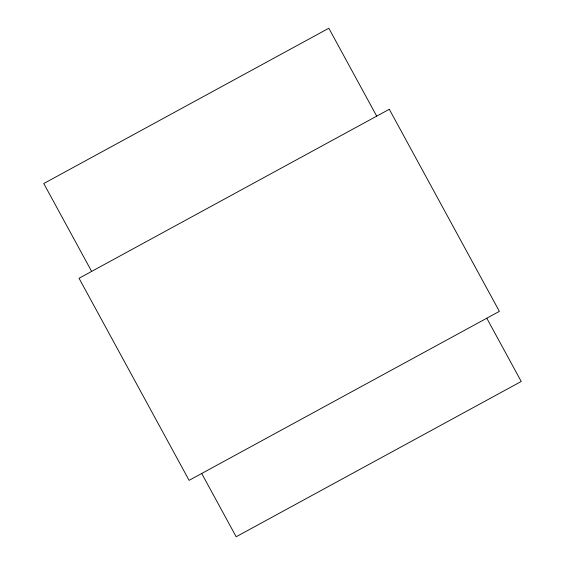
<?xml version="1.0" encoding="UTF-8"?>
<svg xmlns="http://www.w3.org/2000/svg" width="565" height="565" viewBox="0 0 565 565"><rect width="100%" height="100%" fill="white"/><g stroke="black" fill="none" stroke-linecap="round" stroke-linejoin="round"><path stroke-width="0.85" d="M376.707 116.143L328.83 28.25L43.766 183.526L91.643 271.412M486.776 318.215L521.234 381.474L236.17 536.75L201.712 473.491M389.299 109.278L79.044 278.277L189.113 480.349L499.375 311.357L389.299 109.278"/></g></svg>
